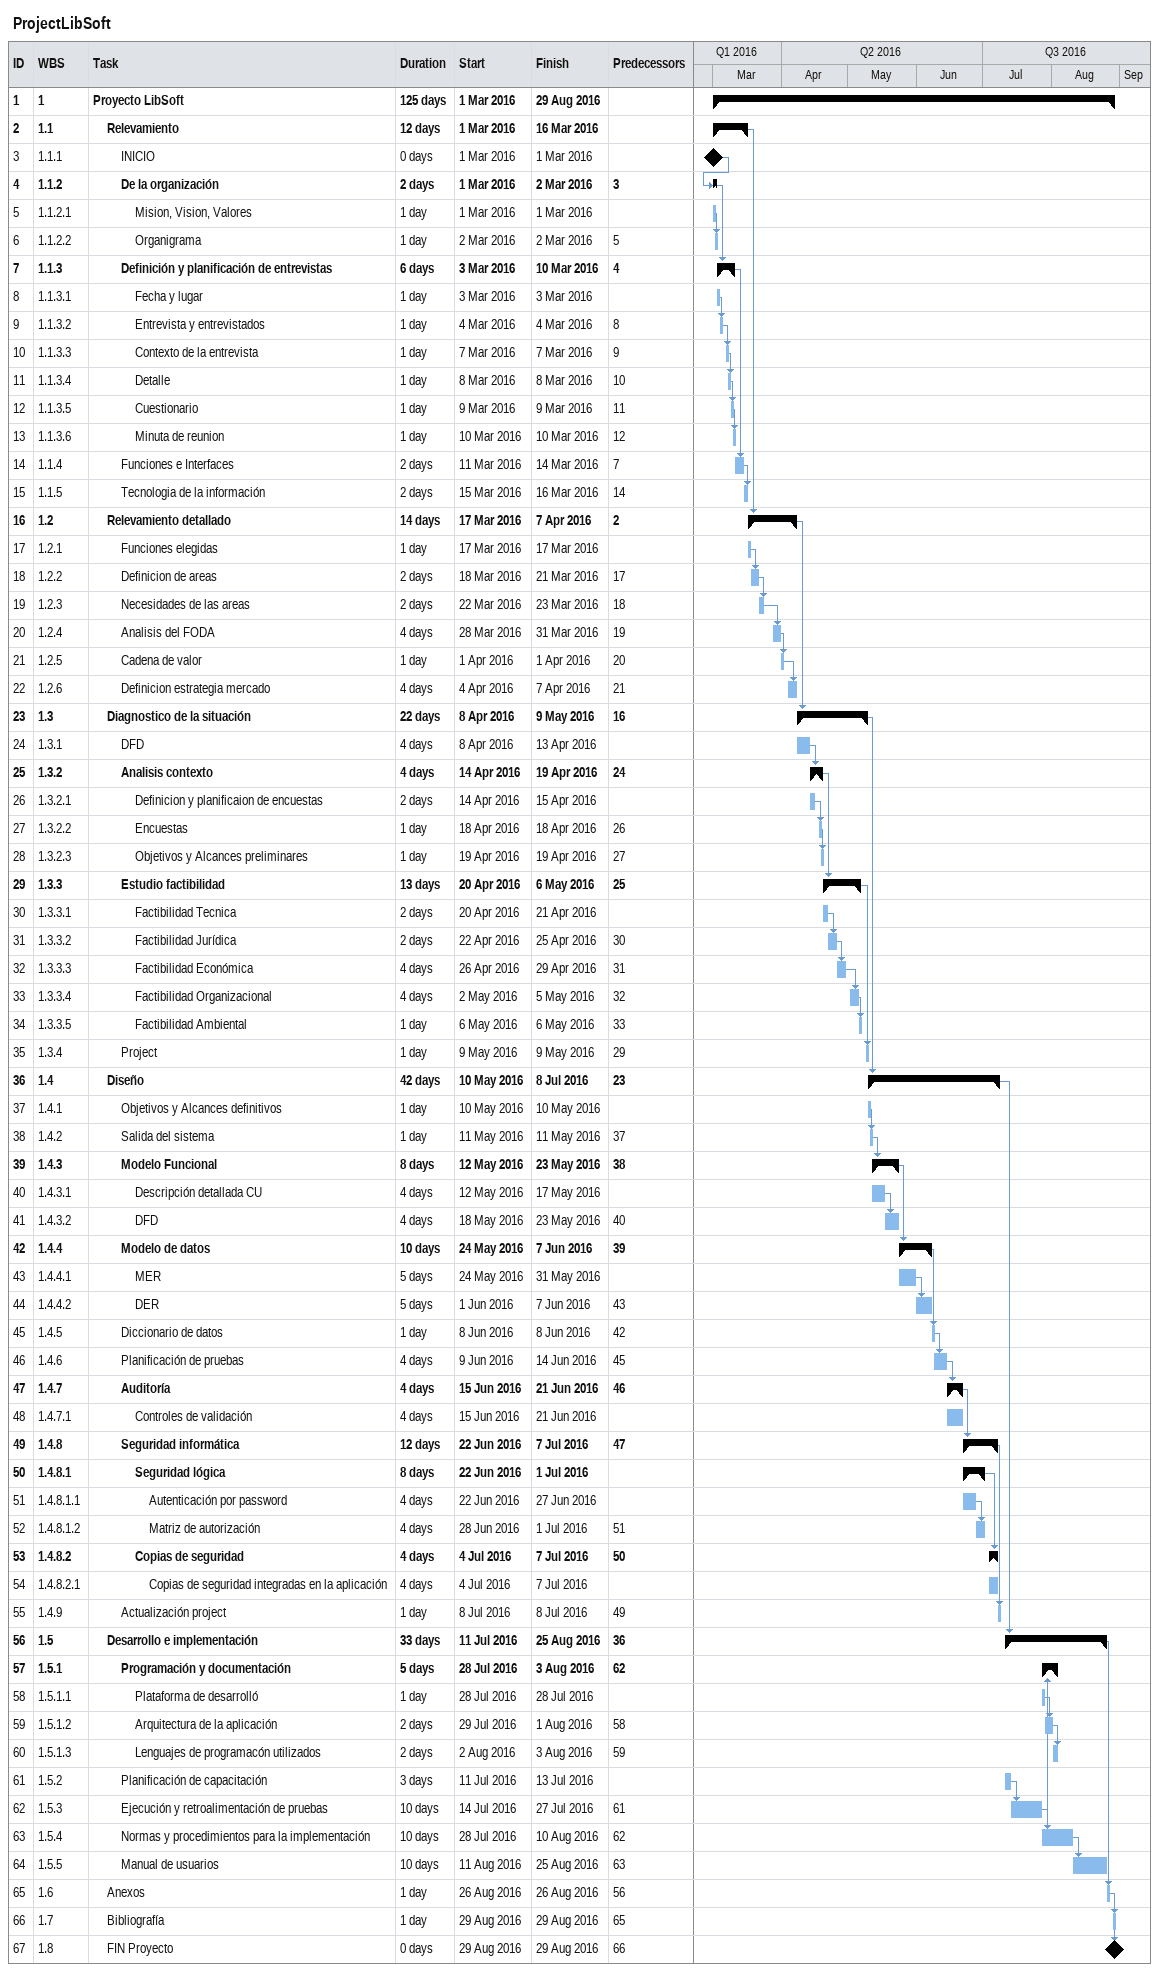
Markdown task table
ProjectLibSoft

| ID | WBS | Task | Duration | Start | Finish | Predecessors |
|---|---|---|---|---|---|---|
| 1 | 1 | **Proyecto LibSoft** | 125d | 2016-03-01 | 2016-08-29 |  |
| 2 | 1.1 | **Relevamiento** | 12d | 2016-03-01 | 2016-03-16 |  |
| 3 | 1.1.1 | INICIO | 0d | 2016-03-01 | 2016-03-01 |  |
| 4 | 1.1.2 | **De la organización** | 2d | 2016-03-01 | 2016-03-02 | 3 |
| 5 | 1.1.2.1 | Mision, Vision, Valores | 1d | 2016-03-01 | 2016-03-01 |  |
| 6 | 1.1.2.2 | Organigrama | 1d | 2016-03-02 | 2016-03-02 | 5 |
| 7 | 1.1.3 | **Definición y planificación de entrevistas** | 6d | 2016-03-03 | 2016-03-10 | 4 |
| 8 | 1.1.3.1 | Fecha y lugar | 1d | 2016-03-03 | 2016-03-03 |  |
| 9 | 1.1.3.2 | Entrevista y entrevistados | 1d | 2016-03-04 | 2016-03-04 | 8 |
| 10 | 1.1.3.3 | Contexto de la entrevista | 1d | 2016-03-07 | 2016-03-07 | 9 |
| 11 | 1.1.3.4 | Detalle | 1d | 2016-03-08 | 2016-03-08 | 10 |
| 12 | 1.1.3.5 | Cuestionario | 1d | 2016-03-09 | 2016-03-09 | 11 |
| 13 | 1.1.3.6 | Minuta de reunion | 1d | 2016-03-10 | 2016-03-10 | 12 |
| 14 | 1.1.4 | Funciones e Interfaces | 2d | 2016-03-11 | 2016-03-14 | 7 |
| 15 | 1.1.5 | Tecnologia de la información | 2d | 2016-03-15 | 2016-03-16 | 14 |
| 16 | 1.2 | **Relevamiento detallado** | 14d | 2016-03-17 | 2016-04-07 | 2 |
| 17 | 1.2.1 | Funciones elegidas | 1d | 2016-03-17 | 2016-03-17 |  |
| 18 | 1.2.2 | Definicion de areas | 2d | 2016-03-18 | 2016-03-21 | 17 |
| 19 | 1.2.3 | Necesidades de las areas | 2d | 2016-03-22 | 2016-03-23 | 18 |
| 20 | 1.2.4 | Analisis del FODA | 4d | 2016-03-28 | 2016-03-31 | 19 |
| 21 | 1.2.5 | Cadena de valor | 1d | 2016-04-01 | 2016-04-01 | 20 |
| 22 | 1.2.6 | Definicion estrategia mercado | 4d | 2016-04-04 | 2016-04-07 | 21 |
| 23 | 1.3 | **Diagnostico de la situación** | 22d | 2016-04-08 | 2016-05-09 | 16 |
| 24 | 1.3.1 | DFD | 4d | 2016-04-08 | 2016-04-13 |  |
| 25 | 1.3.2 | **Analisis contexto** | 4d | 2016-04-14 | 2016-04-19 | 24 |
| 26 | 1.3.2.1 | Definicion y planificaion de encuestas | 2d | 2016-04-14 | 2016-04-15 |  |
| 27 | 1.3.2.2 | Encuestas | 1d | 2016-04-18 | 2016-04-18 | 26 |
| 28 | 1.3.2.3 | Objetivos y Alcances preliminares | 1d | 2016-04-19 | 2016-04-19 | 27 |
| 29 | 1.3.3 | **Estudio factibilidad** | 13d | 2016-04-20 | 2016-05-06 | 25 |
| 30 | 1.3.3.1 | Factibilidad Tecnica | 2d | 2016-04-20 | 2016-04-21 |  |
| 31 | 1.3.3.2 | Factibilidad Jurídica | 2d | 2016-04-22 | 2016-04-25 | 30 |
| 32 | 1.3.3.3 | Factibilidad Económica | 4d | 2016-04-26 | 2016-04-29 | 31 |
| 33 | 1.3.3.4 | Factibilidad Organizacional | 4d | 2016-05-02 | 2016-05-05 | 32 |
| 34 | 1.3.3.5 | Factibilidad Ambiental | 1d | 2016-05-06 | 2016-05-06 | 33 |
| 35 | 1.3.4 | Project | 1d | 2016-05-09 | 2016-05-09 | 29 |
| 36 | 1.4 | **Diseño** | 42d | 2016-05-10 | 2016-07-08 | 23 |
| 37 | 1.4.1 | Objetivos y Alcances definitivos | 1d | 2016-05-10 | 2016-05-10 |  |
| 38 | 1.4.2 | Salida del sistema | 1d | 2016-05-11 | 2016-05-11 | 37 |
| 39 | 1.4.3 | **Modelo Funcional** | 8d | 2016-05-12 | 2016-05-23 | 38 |
| 40 | 1.4.3.1 | Descripción detallada CU | 4d | 2016-05-12 | 2016-05-17 |  |
| 41 | 1.4.3.2 | DFD | 4d | 2016-05-18 | 2016-05-23 | 40 |
| 42 | 1.4.4 | **Modelo de datos** | 10d | 2016-05-24 | 2016-06-07 | 39 |
| 43 | 1.4.4.1 | MER | 5d | 2016-05-24 | 2016-05-31 |  |
| 44 | 1.4.4.2 | DER | 5d | 2016-06-01 | 2016-06-07 | 43 |
| 45 | 1.4.5 | Diccionario de datos | 1d | 2016-06-08 | 2016-06-08 | 42 |
| 46 | 1.4.6 | Planificación de pruebas | 4d | 2016-06-09 | 2016-06-14 | 45 |
| 47 | 1.4.7 | **Auditoría** | 4d | 2016-06-15 | 2016-06-21 | 46 |
| 48 | 1.4.7.1 | Controles de validación | 4d | 2016-06-15 | 2016-06-21 |  |
| 49 | 1.4.8 | **Seguridad informática** | 12d | 2016-06-22 | 2016-07-07 | 47 |
| 50 | 1.4.8.1 | **Seguridad lógica** | 8d | 2016-06-22 | 2016-07-01 |  |
| 51 | 1.4.8.1.1 | Autenticación por password | 4d | 2016-06-22 | 2016-06-27 |  |
| 52 | 1.4.8.1.2 | Matriz de autorización | 4d | 2016-06-28 | 2016-07-01 | 51 |
| 53 | 1.4.8.2 | **Copias de seguridad** | 4d | 2016-07-04 | 2016-07-07 | 50 |
| 54 | 1.4.8.2.1 | Copias de seguridad integradas en la aplicación | 4d | 2016-07-04 | 2016-07-07 |  |
| 55 | 1.4.9 | Actualización project | 1d | 2016-07-08 | 2016-07-08 | 49 |
| 56 | 1.5 | **Desarrollo e implementación** | 33d | 2016-07-11 | 2016-08-25 | 36 |
| 57 | 1.5.1 | **Programación y documentación** | 5d | 2016-07-28 | 2016-08-03 | 62 |
| 58 | 1.5.1.1 | Plataforma de desarrolló | 1d | 2016-07-28 | 2016-07-28 |  |
| 59 | 1.5.1.2 | Arquitectura de la aplicación | 2d | 2016-07-29 | 2016-08-01 | 58 |
| 60 | 1.5.1.3 | Lenguajes de programacón utilizados | 2d | 2016-08-02 | 2016-08-03 | 59 |
| 61 | 1.5.2 | Planificación de capacitación | 3d | 2016-07-11 | 2016-07-13 |  |
| 62 | 1.5.3 | Ejecución y retroalimentación de pruebas | 10d | 2016-07-14 | 2016-07-27 | 61 |
| 63 | 1.5.4 | Normas y procedimientos para la implementación | 10d | 2016-07-28 | 2016-08-10 | 62 |
| 64 | 1.5.5 | Manual de usuarios | 10d | 2016-08-11 | 2016-08-25 | 63 |
| 65 | 1.6 | Anexos | 1d | 2016-08-26 | 2016-08-26 | 56 |
| 66 | 1.7 | Bibliografía | 1d | 2016-08-29 | 2016-08-29 | 65 |
| 67 | 1.8 | FIN Proyecto | 0d | 2016-08-29 | 2016-08-29 | 66 |
